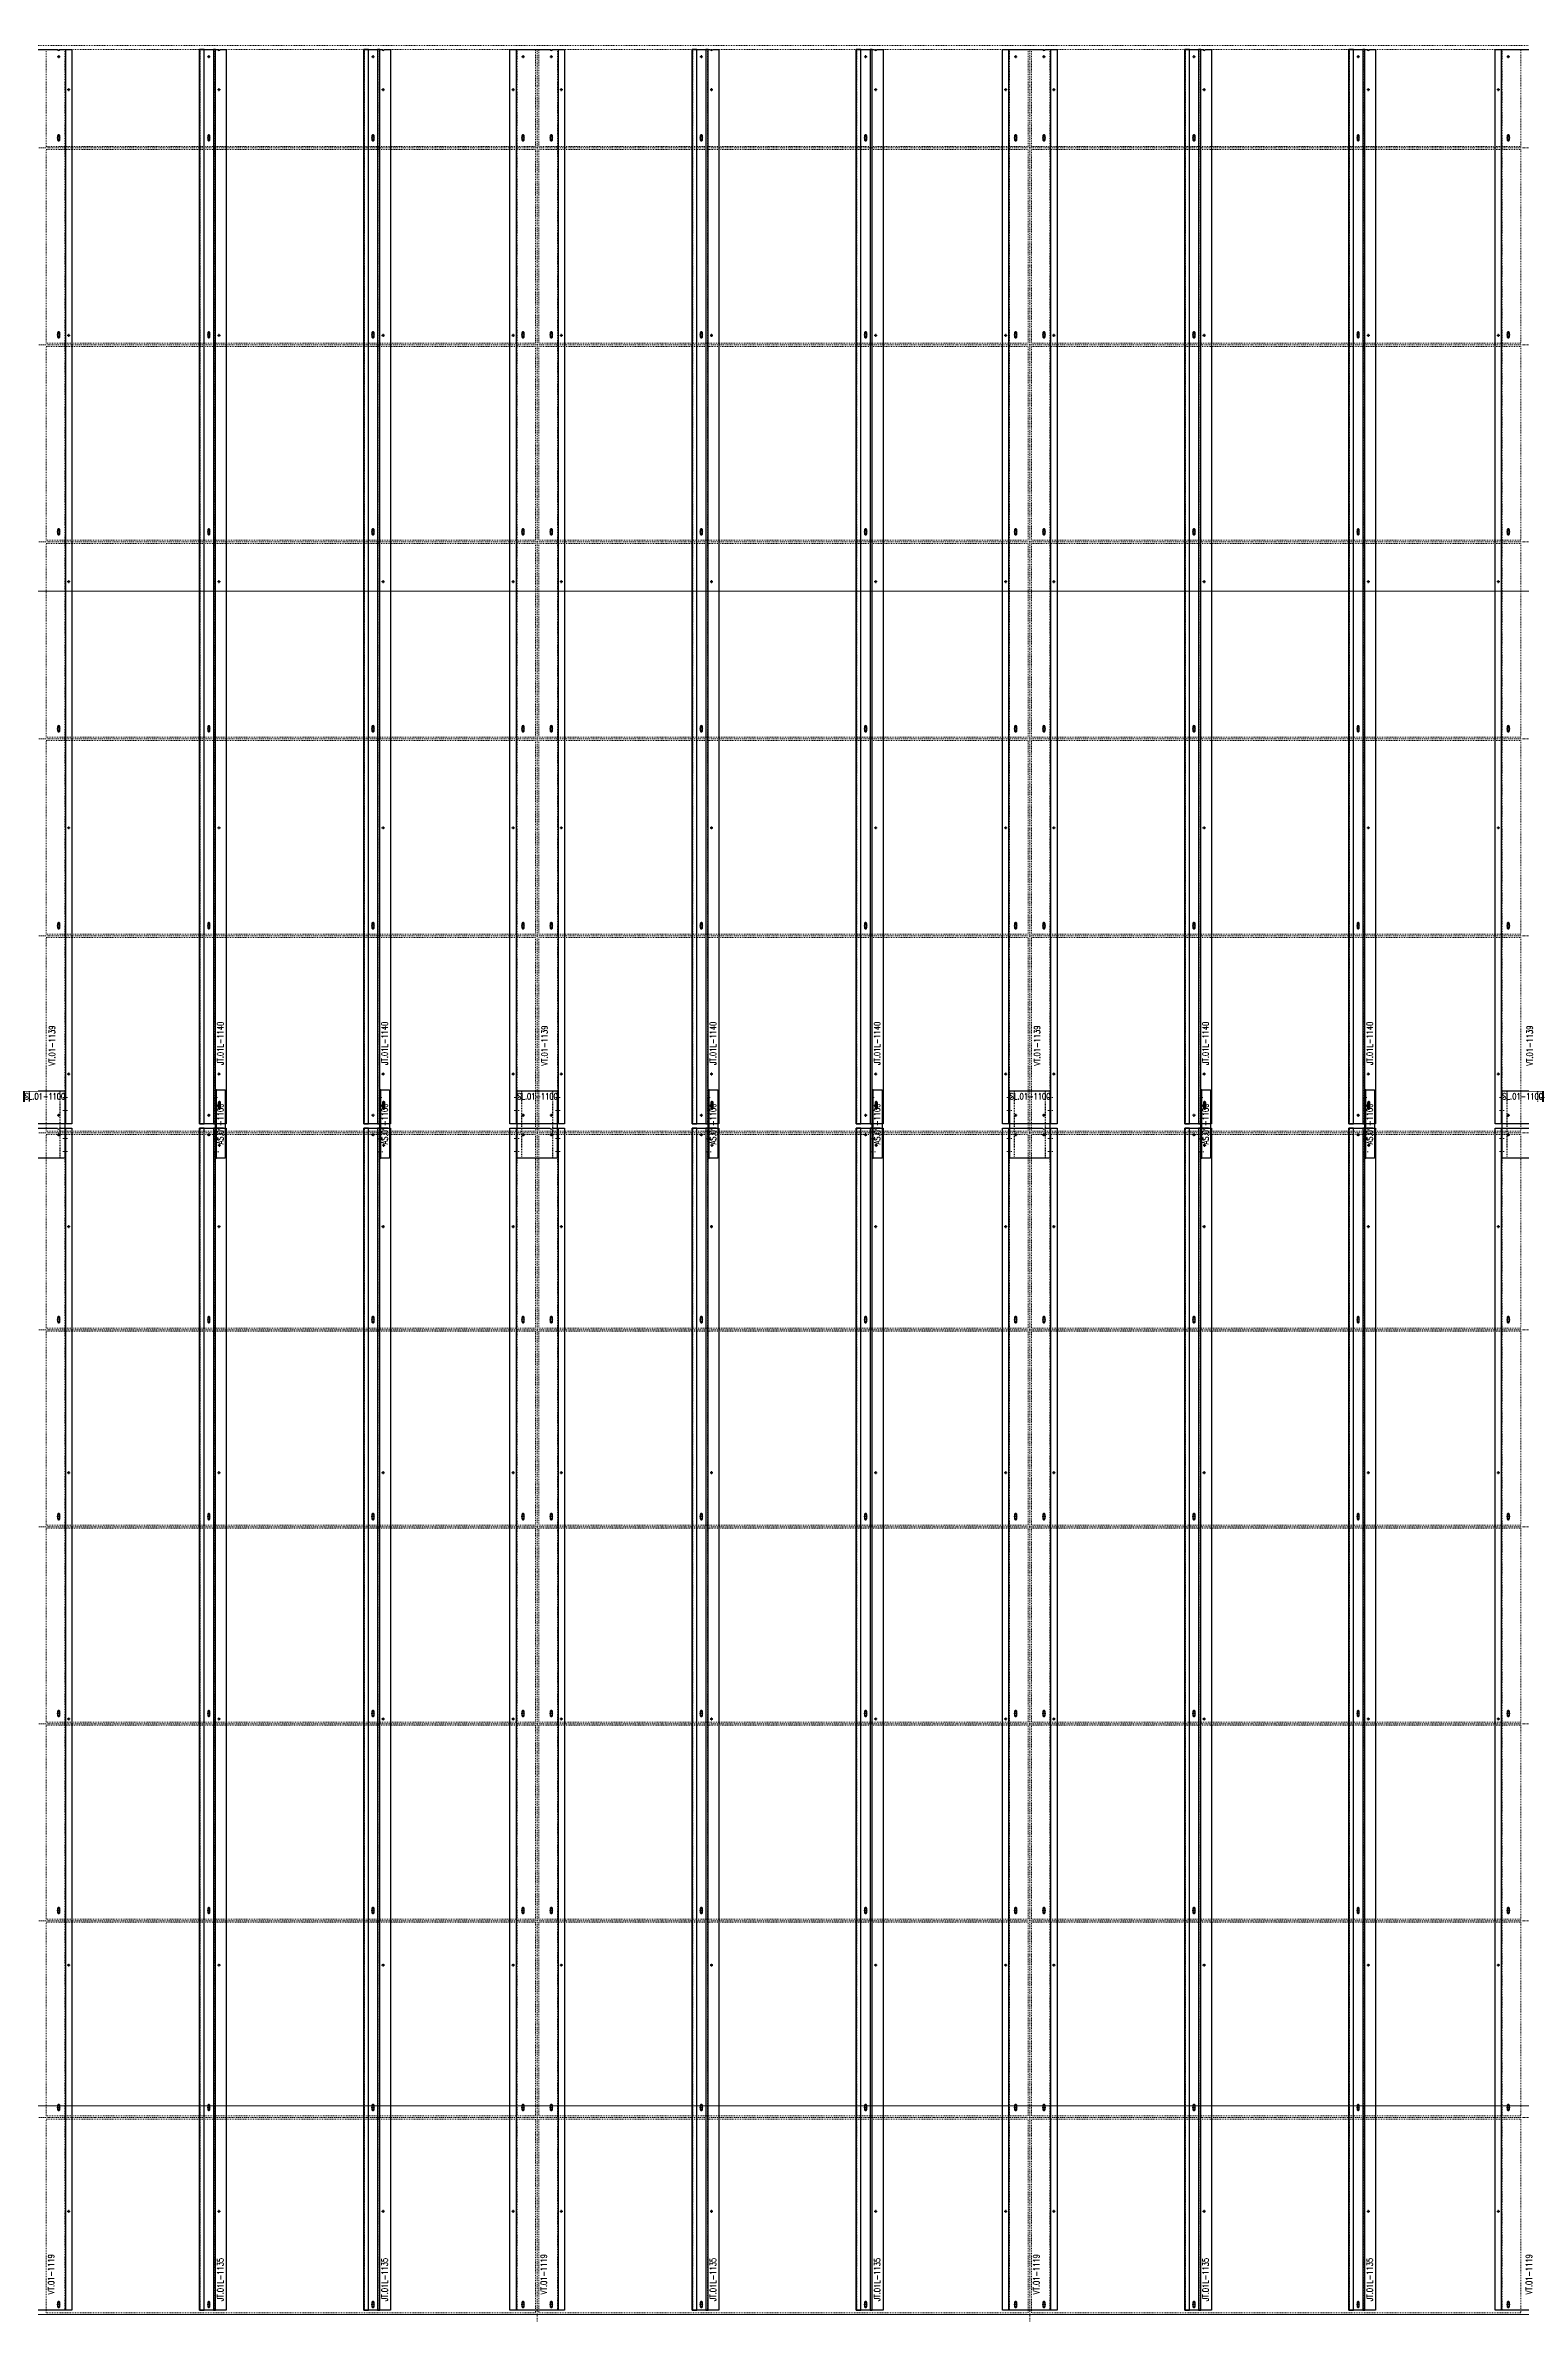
# Model space of a CAD drawing. Header units: inches. Extents: x 11737 to 18084, y -4365 to 1695.
# Drawn here: x 13394.8 to 13574.6, y 931.2 to 1207.7 of the extents above; entities that cross this region are included whole.
import ezdxf

# ---------------------------------------------------------------- set-up
doc = ezdxf.new("R2010")
doc.units = ezdxf.units.IN
doc.header["$MEASUREMENT"] = 0
for name, pattern in [('INC-200$0$NBK_CenterX2', [1.083333, 0.666667, -0.125, 0.166667, -0.125]), ('INC-200$0$NBK_Hidden', [0.125, 0.083333, -0.041667]), ('NBK_Center', [0.541667, 0.333333, -0.0625, 0.083333, -0.0625]), ('NBK_Center2', [0.270833, 0.166667, -0.03125, 0.041667, -0.03125]), ('NBK_CenterX2', [1.083333, 0.666667, -0.125, 0.166667, -0.125]), ('NBK_Hidden', [0.125, 0.083333, -0.041667]), ('NBK_Hidden2', [0.0625, 0.041667, -0.020833])]:
    doc.linetypes.add(name, pattern=pattern)
doc.layers.get('Defpoints').update_dxf_attribs({"color": 250, "lineweight": 0})
for name, color, linetype, lineweight in [('!Bracket', 11, 'Continuous', 25), ('!Clip - bent', 20, 'Continuous', 25), ('!Dimension', 50, 'Continuous', 5), ('!Extrusion', 140, 'Continuous', 25), ('!Gridline', 112, 'NBK_CenterX2', 5), ('!Linetype_Center', 220, 'NBK_Center', 9), ('!Linetype_Center2', 222, 'NBK_Center2', 9), ('!Linetype_Hidden', 210, 'NBK_Hidden', 9), ('!Misc2', 252, 'NBK_Hidden2', 5), ('INC-200$0$!Gridline @ 1', 112, 'INC-200$0$NBK_CenterX2', 5), ('INC-200$0$!Linetype_Hidden', 210, 'INC-200$0$NBK_Hidden', 9)]:
    doc.layers.add(name, color=color, linetype=linetype, lineweight=lineweight)
doc.styles.add('Romans', font='romans.shx', dxfattribs={"width": 0.8})

# ---------------------------------------------------------------- blocks, each defined once
blk = doc.blocks.new('WEST ELEVATION GRID')
for p, q in [((842.95, 1652.4), (-1655, 1652.4)), ((-1655, 1442.4), (842.95, 1442.4))]:
    blk.add_line(p, q)
blk = doc.blocks.new('A201')
blk.add_line((10.9, 1694.9), (-629.76, 1694.9))
blk = doc.blocks.new('EWA-TM TERRACOTTA WEST')
at = {"layer": '!Linetype_Center2'}
for p, q in [((885, 362.4), (885, 1718.4)), ((945, 362.4), (945, 1718.4)), ((702.25, 1706.4), (1129.75, 1706.4)), ((702.25, 1682.4), (1129.75, 1682.4)), ((702.25, 1658.4), (1129.75, 1658.4)), ((702.25, 1634.4), (1129.75, 1634.4)), ((702.25, 1610.4), (1129.75, 1610.4)), ((702.25, 1586.4), (1129.75, 1586.4)), ((702.25, 1562.4), (1129.75, 1562.4)), ((702.25, 1538.4), (1129.75, 1538.4)), ((702.25, 1514.4), (1129.75, 1514.4)), ((702.25, 1514.4), (1129.75, 1514.4)), ((702.25, 1490.4), (1129.75, 1490.4)), ((702.25, 1466.4), (1129.75, 1466.4)), ((702.25, 1442.4), (1128, 1442.4))]:
    blk.add_line(p, q, dxfattribs=at)
at = {"layer": '!Linetype_Center2', "color": 3, "linetype": 'Continuous'}
blk.add_line((702.25, 1442.4), (1355.76, 1442.4), dxfattribs=at)
at = {"layer": 'INC-200$0$!Linetype_Hidden'}
for points in [[(825.19, 1706.59), (884.81, 1706.59), (884.81, 1718.4), (825.19, 1718.4)], [(944.81, 1706.59), (885.19, 1706.59), (885.19, 1718.4), (944.81, 1718.4)], [(945.19, 1706.59), (1004.81, 1706.59), (1004.81, 1718.4), (945.19, 1718.4)], [(825.19, 1706.21), (884.81, 1706.21), (884.81, 1682.6), (825.19, 1682.6)], [(944.81, 1706.21), (885.19, 1706.21), (885.19, 1682.6), (944.81, 1682.6)], [(945.19, 1706.21), (1004.81, 1706.21), (1004.81, 1682.6), (945.19, 1682.6)], [(825.19, 1682.21), (884.81, 1682.21), (884.81, 1658.6), (825.19, 1658.6)], [(944.81, 1682.21), (885.19, 1682.21), (885.19, 1658.6), (944.81, 1658.6)], [(945.19, 1682.21), (1004.81, 1682.21), (1004.81, 1658.6), (945.19, 1658.6)], [(825.19, 1658.21), (884.81, 1658.21), (884.81, 1634.6), (825.19, 1634.6)], [(944.81, 1658.21), (885.19, 1658.21), (885.19, 1634.6), (944.81, 1634.6)], [(945.19, 1658.21), (1004.81, 1658.21), (1004.81, 1634.6), (945.19, 1634.6)], [(825.19, 1634.21), (884.81, 1634.21), (884.81, 1610.6), (825.19, 1610.6)], [(944.81, 1634.21), (885.19, 1634.21), (885.19, 1610.6), (944.81, 1610.6)], [(945.19, 1634.21), (1004.81, 1634.21), (1004.81, 1610.6), (945.19, 1610.6)], [(825.19, 1610.21), (884.81, 1610.21), (884.81, 1586.6), (825.19, 1586.6)], [(944.81, 1610.21), (885.19, 1610.21), (885.19, 1586.6), (944.81, 1586.6)], [(945.19, 1610.21), (1004.81, 1610.21), (1004.81, 1586.6), (945.19, 1586.6)], [(825.19, 1586.21), (884.81, 1586.21), (884.81, 1562.6), (825.19, 1562.6)], [(944.81, 1586.21), (885.19, 1586.21), (885.19, 1562.6), (944.81, 1562.6)], [(945.19, 1586.21), (1004.81, 1586.21), (1004.81, 1562.6), (945.19, 1562.6)], [(825.19, 1562.21), (884.81, 1562.21), (884.81, 1538.6), (825.19, 1538.6)], [(944.81, 1562.21), (885.19, 1562.21), (885.19, 1538.6), (944.81, 1538.6)], [(945.19, 1562.21), (1004.81, 1562.21), (1004.81, 1538.6), (945.19, 1538.6)], [(825.19, 1538.21), (884.81, 1538.21), (884.81, 1514.6), (825.19, 1514.6)], [(944.81, 1538.21), (885.19, 1538.21), (885.19, 1514.6), (944.81, 1514.6)], [(945.19, 1538.21), (1004.81, 1538.21), (1004.81, 1514.6), (945.19, 1514.6)], [(825.19, 1514.21), (884.81, 1514.21), (884.81, 1490.6), (825.19, 1490.6)], [(944.81, 1514.21), (885.19, 1514.21), (885.19, 1490.6), (944.81, 1490.6)], [(945.19, 1514.21), (1004.81, 1514.21), (1004.81, 1490.6), (945.19, 1490.6)], [(825.19, 1490.21), (884.81, 1490.21), (884.81, 1466.6), (825.19, 1466.6)], [(944.81, 1490.21), (885.19, 1490.21), (885.19, 1466.6), (944.81, 1466.6)], [(945.19, 1490.21), (1004.81, 1490.21), (1004.81, 1466.6), (945.19, 1466.6)], [(825.19, 1466.21), (884.81, 1466.21), (884.81, 1442.6), (825.19, 1442.6)], [(944.81, 1466.21), (885.19, 1466.21), (885.19, 1442.6), (944.81, 1442.6)], [(945.19, 1466.21), (1004.81, 1466.21), (1004.81, 1442.6), (945.19, 1442.6)]]:
    blk.add_lwpolyline(points, close=True, dxfattribs=at)
blk = doc.blocks.new('GRID_ELEV WEST_W')
at = {"layer": '!Gridline'}
for p, q in [((-594.98, 8.48), (1164.09, 8.48)), ((-594.98, -147.77), (1164.09, -147.77))]:
    blk.add_line(p, q, dxfattribs=at)
blk = doc.blocks.new('SLOTTED SECTION HOLE')
at = {"layer": '!Linetype_Center2'}
blk.add_line((-0.33, 0), (0.26, 0), dxfattribs=at)
at = {"layer": '!Misc2'}
blk.add_lwpolyline([(-0.08, 0.47), (0, 0.47), (0, -0.47), (-0.08, -0.47)], close=True, dxfattribs=at)
blk = doc.blocks.new('WEEP HOLE')
at = {"layer": '!Linetype_Center'}
for p, q in [((-0.22, 0.37), (0.22, 0.37)), ((0, 0.83), (0, -0.08))]:
    blk.add_line(p, q, dxfattribs=at)
at = {"color": 0}
blk.add_lwpolyline([(-0.14, 0.61), (-0.14, 0.14, 0.414214), (0, 0, 0.414214), (0.14, 0.14), (0.14, 0.61, 0.414214), (0, 0.75, 0.414214)], format="xyb", close=True, dxfattribs=at)
blk = doc.blocks.new('TAP HOLE_5mm')
at = {"layer": '!Linetype_Center2'}
for points in [[(-0.18, 0), (0.18, 0)], [(0, 0.18), (0, -0.18)]]:
    blk.add_lwpolyline(points, dxfattribs=at)
blk.add_circle((0, 0), 0.101)
blk = doc.blocks.new('VT.01-1139-')
at = {"layer": '!Extrusion'}
blk.add_lwpolyline([(3.33, 0), (-3.33, 0), (-3.33, 130.92), (1.58, 130.92, 1), (1.86, 130.92), (3.33, 130.92)], format="xyb", close=True, dxfattribs=at)
blk.add_lwpolyline([(1.86, 130.92), (2.54, 130.92), (2.54, 0), (-2.54, 0), (-2.54, 130.92), (1.58, 130.92)], dxfattribs=at)
at = {"layer": '!Extrusion', "linetype": 'NBK_Hidden'}
blk.add_lwpolyline([(1.86, 130.92), (2.46, 130.92), (2.46, 0), (-2.46, 0), (-2.46, 130.92), (1.58, 130.92)], dxfattribs=at)
at = {"layer": '!Dimension', "rotation": 360}
for p in [(-2.46, 3.23), (2.54, 3.23), (-2.46, 1.65), (2.54, 1.65)]:
    blk.add_blockref('SLOTTED SECTION HOLE', p, dxfattribs=at)
at = {"layer": '!Extrusion', "rotation": 360}
for name, p in [('TAP HOLE_5mm', (-1.72, 130.04)), ('TAP HOLE_5mm', (1.72, 130.04)), ('TAP HOLE_5mm', (-2.93, 126.03)), ('TAP HOLE_5mm', (2.93, 126.03)), ('WEEP HOLE', (-1.72, 119.78)), ('WEEP HOLE', (1.72, 119.78)), ('TAP HOLE_5mm', (-2.93, 96.08)), ('WEEP HOLE', (-1.72, 95.78)), ('WEEP HOLE', (1.72, 95.78)), ('TAP HOLE_5mm', (2.93, 96.08)), ('WEEP HOLE', (-1.72, 71.78)), ('WEEP HOLE', (1.72, 71.78)), ('TAP HOLE_5mm', (-2.93, 66.08)), ('TAP HOLE_5mm', (2.93, 66.08)), ('WEEP HOLE', (-1.72, 47.78)), ('WEEP HOLE', (1.72, 47.78)), ('TAP HOLE_5mm', (-2.93, 36.08)), ('TAP HOLE_5mm', (2.93, 36.08)), ('WEEP HOLE', (-1.72, 23.78)), ('WEEP HOLE', (1.72, 23.78)), ('TAP HOLE_5mm', (-2.93, 6.08)), ('TAP HOLE_5mm', (2.93, 6.08)), ('TAP HOLE_5mm', (-1.72, 1.06)), ('TAP HOLE_5mm', (1.72, 1.06))]:
    blk.add_blockref(name, p, dxfattribs=at)
at = {"layer": 'Defpoints', "color": 1, "insert": (0.89, 9.54), "char_height": 0.75, "width": 1.65, "attachment_point": 5, "rotation": 90, "style": 'Romans'}
blk.add_mtext('VT.01-1139', dxfattribs=at)
blk = doc.blocks.new('CLEAR SECTION HOLE')
at = {"layer": '!Linetype_Center2'}
blk.add_line((-0.33, 0), (0.26, 0), dxfattribs=at)
at = {"layer": '!Misc2'}
blk.add_lwpolyline([(-0.08, 0.1), (0, 0.1), (0, -0.1), (-0.08, -0.1)], close=True, dxfattribs=at)
blk = doc.blocks.new('VT.01-1119-')
at = {"layer": '!Extrusion'}
blk.add_lwpolyline([(-2.45, 148.55), (2.45, 148.55), (2.45, 140.35), (-2.45, 140.35)], close=True, dxfattribs=at)
at = {"layer": '!Extrusion', "linetype": 'NBK_Hidden2'}
blk.add_lwpolyline([(-1.86, 148.55), (1.86, 148.55), (1.86, 140.35), (-1.86, 140.35)], close=True, dxfattribs=at)
at = {"layer": '!Extrusion'}
blk.add_lwpolyline([(3.33, 0), (-3.33, 0), (-3.33, 144.02), (1.58, 144.02, 1), (1.86, 144.02), (3.33, 144.02)], format="xyb", close=True, dxfattribs=at)
blk.add_lwpolyline([(1.86, 144.02), (2.54, 144.02), (2.54, 0), (-2.54, 0), (-2.54, 144.02), (1.58, 144.02)], dxfattribs=at)
at = {"layer": '!Extrusion', "linetype": 'NBK_Hidden'}
blk.add_lwpolyline([(1.86, 144.02), (2.46, 144.02), (2.46, 0), (-2.46, 0), (-2.46, 144.02), (1.58, 144.02)], dxfattribs=at)
at = {"layer": '!Dimension', "rotation": 360}
for p in [(-2.46, 142.73), (-2.46, 141.15), (2.54, 142.73), (2.54, 141.15)]:
    blk.add_blockref('CLEAR SECTION HOLE', p, dxfattribs=at)
at = {"layer": '!Extrusion', "rotation": 360}
for name, p in [('TAP HOLE_5mm', (-1.72, 143.19)), ('TAP HOLE_5mm', (1.72, 143.19)), ('TAP HOLE_5mm', (-2.93, 132.02)), ('TAP HOLE_5mm', (2.93, 132.02)), ('WEEP HOLE', (-1.72, 120.3)), ('WEEP HOLE', (1.72, 120.3)), ('TAP HOLE_5mm', (-2.93, 102.02)), ('TAP HOLE_5mm', (2.93, 102.02)), ('WEEP HOLE', (-1.72, 96.3)), ('WEEP HOLE', (1.72, 96.3)), ('TAP HOLE_5mm', (-2.93, 72.02)), ('WEEP HOLE', (-1.72, 72.3)), ('WEEP HOLE', (1.72, 72.3)), ('TAP HOLE_5mm', (2.93, 72.02)), ('WEEP HOLE', (-1.72, 48.3)), ('WEEP HOLE', (1.72, 48.3)), ('TAP HOLE_5mm', (-2.93, 42.02)), ('TAP HOLE_5mm', (2.93, 42.02)), ('WEEP HOLE', (-1.72, 24.3)), ('WEEP HOLE', (1.72, 24.3)), ('TAP HOLE_5mm', (-2.93, 12.02)), ('TAP HOLE_5mm', (2.93, 12.02)), ('WEEP HOLE', (-1.72, 0.29)), ('WEEP HOLE', (1.72, 0.29))]:
    blk.add_blockref(name, p, dxfattribs=at)
at = {"layer": 'Defpoints', "color": 30, "insert": (0.03, 147.88), "char_height": 0.75, "width": 1.65, "attachment_point": 5, "style": 'Romans'}
blk.add_mtext('SL.01-1100', dxfattribs=at)
at = {"layer": 'Defpoints', "color": 1, "insert": (0.8, 4.36), "char_height": 0.75, "width": 1.65, "attachment_point": 5, "rotation": 90, "style": 'Romans'}
blk.add_mtext('VT.01-1119', dxfattribs=at)
blk = doc.blocks.new('SECTION CLEAR HOLE 1')
at = {"layer": '!Linetype_Center2'}
blk.add_line((-0.33, 0, 0), (0.26, 0, 0), dxfattribs=at)
at = {"layer": '!Misc2'}
blk.add_lwpolyline([(-0.12, 0.1), (0, 0.1), (0, -0.1), (-0.12, -0.1)], close=True, dxfattribs=at)
blk = doc.blocks.new('SLOTTED SECTION1')
at = {"layer": '!Linetype_Center2'}
blk.add_lwpolyline([(-0.24, 0), (0.12, 0)], dxfattribs=at)
at = {"layer": '!Misc2'}
blk.add_lwpolyline([(-0.12, 0.47), (0, 0.47), (0, -0.47), (-0.12, -0.47)], close=True, dxfattribs=at)
blk = doc.blocks.new('SLOTTED HOLE 1')
at = {"layer": '!Linetype_Center'}
for p, q in [((0, 0.55), (0, -0.55)), ((-0.22, 0), (0.22, 0))]:
    blk.add_line(p, q, dxfattribs=at)
at = {"color": 0}
blk.add_lwpolyline([(-0.14, 0.33), (-0.14, -0.33, 0.414214), (0, -0.47, 0.414214), (0.14, -0.33), (0.14, 0.33, 0.414214), (0, 0.47, 0.414214)], format="xyb", close=True, dxfattribs=at)
blk = doc.blocks.new('AS.01-1100')
at = {"layer": '!Bracket'}
for points in [[(-1.3, 4.65), (-0.12, 4.65), (-0.12, -3.67), (-1.3, -3.67)], [(-1.3, -3.67), (-1.18, -3.67), (-1.18, 4.65), (-1.3, 4.65)]]:
    blk.add_lwpolyline(points, close=True, dxfattribs=at)
at = {"layer": '!Dimension'}
for name, p in [('SLOTTED SECTION1', (-1.18, 3.73)), ('SLOTTED SECTION1', (-1.18, 2.15)), ('SECTION CLEAR HOLE 1', (-1.18, -1.3)), ('SECTION CLEAR HOLE 1', (-1.18, -2.88))]:
    blk.add_blockref(name, p, dxfattribs=at)
at = {"layer": '!Extrusion', "linetype": 'NBK_Hidden'}
blk.add_blockref('SLOTTED HOLE 1', (-0.83, 2.75), dxfattribs=at)
at = {"layer": '!Extrusion', "rotation": 360}
blk.add_blockref('TAP HOLE_5mm', (-0.83, -2.09), dxfattribs=at)
at = {"layer": 'Defpoints', "color": 30, "insert": (-0.71, 0.49), "char_height": 0.75, "width": 1.65, "attachment_point": 5, "rotation": 90, "style": 'Romans'}
blk.add_mtext('AS.01-1100', dxfattribs=at)
blk = doc.blocks.new('JT.01L-1135')
at = {"layer": '!Extrusion'}
blk.add_lwpolyline([(3.25, 0), (0, 0), (0, 144.02), (2.22, 144.02, 1), (2.5, 144.02), (3.25, 144.02)], format="xyb", close=True, dxfattribs=at)
at = {"layer": '!Extrusion', "linetype": 'NBK_Hidden'}
for points in [[(0, 144.02), (0, 0), (0.08, 0), (0.08, 144.02)], [(1.87, 144.02), (1.87, 0), (1.95, 0), (1.95, 144.02)]]:
    blk.add_lwpolyline(points, close=True, dxfattribs=at)
at = {"layer": '!Extrusion'}
for points in [[(0, 144.02), (0, 0), (0.57, 0), (0.57, 144.02)], [(1.69, 144.02), (1.69, 0), (1.95, 0), (1.95, 144.02)]]:
    blk.add_lwpolyline(points, close=True, dxfattribs=at)
at = {"layer": '!Dimension'}
blk.add_blockref('AS.01-1100', (3.25, 144.02), dxfattribs=at)
at = {"layer": '!Extrusion', "rotation": 360}
for p in [(1.13, 143.19), (2.36, 132.02), (2.36, 102.02), (2.36, 72.02), (2.36, 42.02), (2.36, 12.02)]:
    blk.add_blockref('TAP HOLE_5mm', p, dxfattribs=at)
at = {"layer": '!Extrusion'}
for p in [(1.13, 120.3), (1.13, 96.3), (1.13, 72.3), (1.13, 48.3), (1.13, 24.3), (1.13, 0.29)]:
    blk.add_blockref('WEEP HOLE', p, dxfattribs=at)
at = {"layer": 'Defpoints', "color": 2, "insert": (2.54, 3.72), "char_height": 0.75, "width": 1.65, "attachment_point": 5, "rotation": 90, "style": 'Romans'}
blk.add_mtext('JT.01L-1135', dxfattribs=at)
blk = doc.blocks.new('JT.01L-1140')
at = {"layer": '!Extrusion'}
for points in [[(-2.68, 0), (-2.68, 130.92), (-3.25, 130.92), (-3.25, 0)], [(-1.3, 0), (-1.3, 130.92), (-1.56, 130.92), (-1.56, 0)]]:
    blk.add_lwpolyline(points, close=True, dxfattribs=at)
blk.add_lwpolyline([(-3.25, 0), (-3.25, 130.92), (-1.02, 130.92, 1), (-0.75, 130.92), (0, 130.92), (0, 0)], format="xyb", close=True, dxfattribs=at)
at = {"layer": '!Extrusion', "linetype": 'NBK_Hidden'}
for points in [[(-3.17, 0), (-3.17, 130.92), (-3.25, 130.92), (-3.25, 0)], [(-1.3, 0), (-1.3, 130.92), (-1.38, 130.92), (-1.38, 0)]]:
    blk.add_lwpolyline(points, close=True, dxfattribs=at)
at = {"layer": '!Extrusion', "rotation": 360}
for p in [(-2.12, 130.04), (-0.89, 126.03), (-0.89, 96.08), (-0.89, 66.08), (-0.89, 36.08), (-0.89, 6.08), (-2.12, 1.06)]:
    blk.add_blockref('TAP HOLE_5mm', p, dxfattribs=at)
at = {"layer": '!Extrusion'}
for p in [(-2.12, 119.78), (-2.12, 95.78), (-2.12, 71.78), (-2.12, 47.78), (-2.12, 23.78)]:
    blk.add_blockref('WEEP HOLE', p, dxfattribs=at)
at = {"layer": 'Defpoints', "color": 2, "insert": (-0.71, 9.82), "char_height": 0.75, "width": 1.65, "attachment_point": 5, "rotation": 90, "style": 'Romans'}
blk.add_mtext('JT.01L-1140', dxfattribs=at)
blk = doc.blocks.new('WEST TRACKS')
at = {"layer": '!Clip - bent', "color": 2, "rotation": 360}
for p in [(825, 1563.48), (885, 1563.48), (945, 1563.48), (1005, 1563.48)]:
    blk.add_blockref('VT.01-1139-', p, dxfattribs=at)
at = {"layer": '!Clip - bent', "color": 2}
for name, p in [('JT.01L-1140', (847.12, 1563.48)), ('JT.01L-1140', (867.12, 1563.48)), ('JT.01L-1140', (907.12, 1563.48)), ('JT.01L-1140', (927.12, 1563.48)), ('JT.01L-1140', (967.12, 1563.48)), ('JT.01L-1140', (987.12, 1563.48)), ('JT.01L-1135', (843.87, 1418.96)), ('JT.01L-1135', (863.87, 1418.96)), ('JT.01L-1135', (903.87, 1418.96)), ('JT.01L-1135', (923.87, 1418.96)), ('JT.01L-1135', (963.87, 1418.96)), ('JT.01L-1135', (983.87, 1418.96))]:
    blk.add_blockref(name, p, dxfattribs=at)
at = {"layer": '!Dimension'}
for p in [(825, 1418.96), (885, 1418.96), (945, 1418.96), (1005, 1418.96)]:
    blk.add_blockref('VT.01-1119-', p, dxfattribs=at)

msp = doc.modelspace()

# ---------------------------------------------------------------- linework, layer by layer
at = {"layer": 'Defpoints'}
msp.add_lwpolyline([(13343.24277, 956.65505), (14021.96052, 956.65505), (14021.96052, -417.39875), (13343.24277, -417.39875)], close=True, dxfattribs=at)

# ---------------------------------------------------------------- block references
at = {"layer": '!Dimension'}
msp.add_blockref('EWA-TM TERRACOTTA WEST', (12569.70873, -511.19035), dxfattribs=at)
at = {"layer": '!Linetype_Hidden'}
msp.add_blockref('A201', (13901.7236, -487.19035), dxfattribs=at)
at = {"color": 3}
msp.add_blockref('WEST TRACKS', (12569.70873, -487.19035), dxfattribs=at)
at = {"layer": 'Defpoints'}
msp.add_blockref('WEST ELEVATION GRID', (13901.7236, -511.19035), dxfattribs=at)
at = {"layer": 'INC-200$0$!Gridline @ 1', "xscale": 1.344, "yscale": 1.344, "zscale": 1.344}
msp.add_blockref('GRID_ELEV WEST_W', (12569.66309, 1129.81085), dxfattribs=at)

doc.saveas('drawing.dxf')
